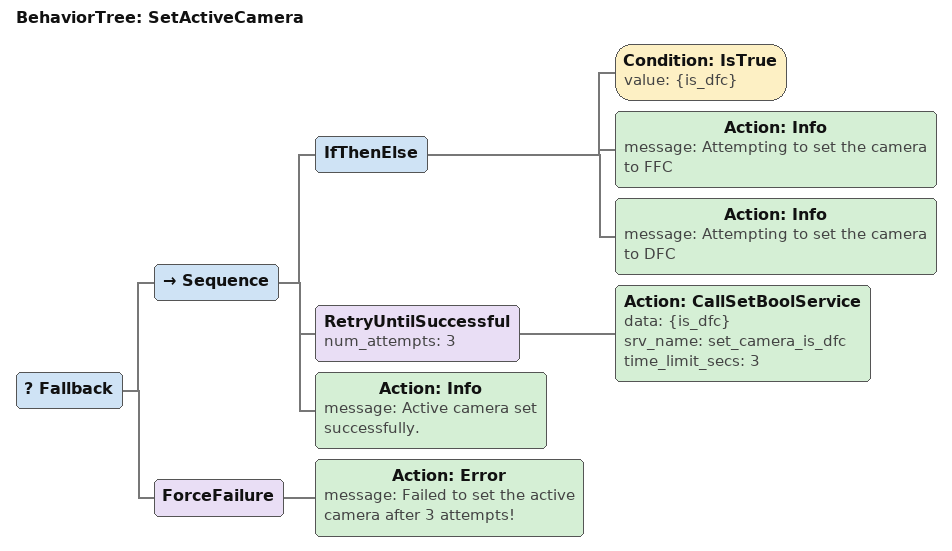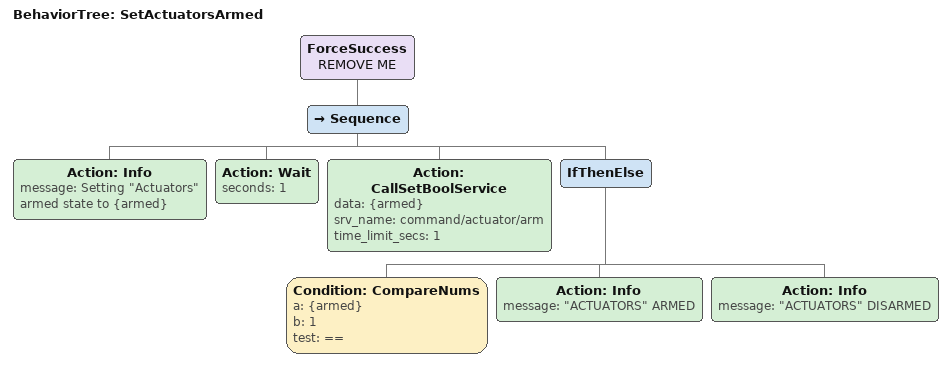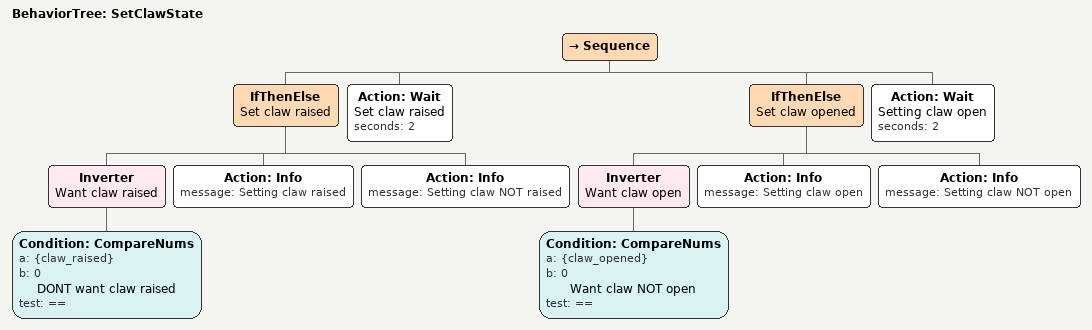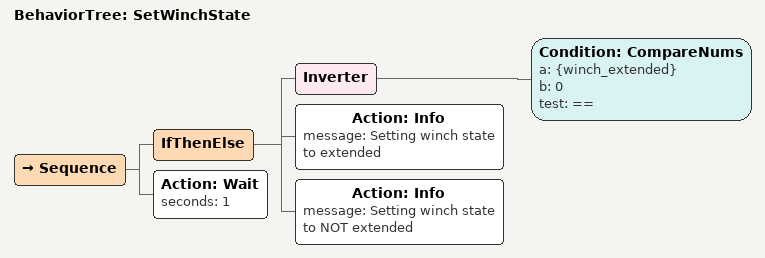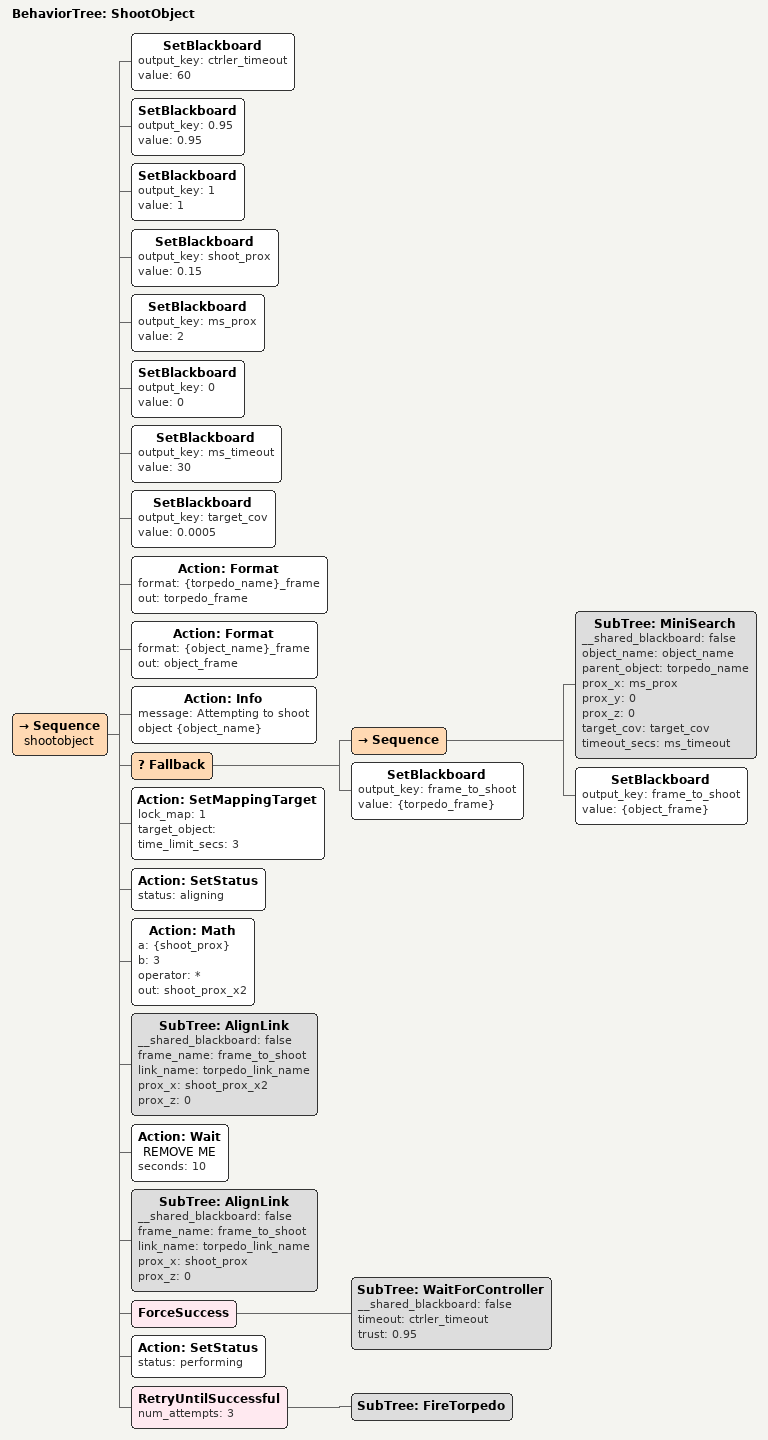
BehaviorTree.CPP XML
<BehaviorTree ID="SetActiveCamera">
    <Fallback>
        <Sequence>
            <IfThenElse>
                <Condition ID="IsTrue" value="{is_dfc}"/>
                <Action ID="Info" message="Attempting to set the camera to FFC"/>
                <Action ID="Info" message="Attempting to set the camera to DFC"/>
            </IfThenElse>
            <RetryUntilSuccessful num_attempts="3">
                <Action ID="CallSetBoolService" data="{is_dfc}" srv_name="set_camera_is_dfc" time_limit_secs="3"/>
            </RetryUntilSuccessful>
            <Action ID="Info" message="Active camera set successfully."/>
        </Sequence>
        <ForceFailure>
            <Action ID="Error" message="Failed to set the active camera after 3 attempts!"/>
        </ForceFailure>
    </Fallback>
</BehaviorTree>

<BehaviorTree ID="SetActuatorsArmed">
    <ForceSuccess name="REMOVE ME">
        <Sequence>
            <Action ID="Info" message="Setting &quot;Actuators&quot; armed state to {armed}"/>
            <Action ID="Wait" seconds="1"/>
            <Action ID="CallSetBoolService" data="{armed}" srv_name="command/actuator/arm" time_limit_secs="1"/>
            <IfThenElse>
                <Condition ID="CompareNums" a="{armed}" b="1" test="=="/>
                <Action ID="Info" message="&quot;ACTUATORS&quot; ARMED"/>
                <Action ID="Info" message="&quot;ACTUATORS&quot; DISARMED"/>
            </IfThenElse>
        </Sequence>
    </ForceSuccess>
</BehaviorTree>

<BehaviorTree ID="SetClawState">
    <Sequence>
        <IfThenElse name="Set claw raised">
            <Inverter name="Want claw raised">
                <Condition ID="CompareNums" a="{claw_raised}" b="0" name="DONT want claw raised" test="=="/>
            </Inverter>
            <Action ID="Info" message="Setting claw raised"/>
            <Action ID="Info" message="Setting claw NOT raised"/>
        </IfThenElse>
        <Action ID="Wait" name="Set claw raised" seconds="2"/>
        <IfThenElse name="Set claw opened">
            <Inverter name="Want claw open">
                <Condition ID="CompareNums" a="{claw_opened}" b="0" name="Want claw NOT open" test="=="/>
            </Inverter>
            <Action ID="Info" message="Setting claw open"/>
            <Action ID="Info" message="Setting claw NOT open"/>
        </IfThenElse>
        <Action ID="Wait" name="Setting claw open" seconds="2"/>
    </Sequence>
</BehaviorTree>

<BehaviorTree ID="SetWinchState">
    <Sequence>
        <IfThenElse>
            <Inverter>
                <Condition ID="CompareNums" a="{winch_extended}" b="0" test="=="/>
            </Inverter>
            <Action ID="Info" message="Setting winch state to extended"/>
            <Action ID="Info" message="Setting winch state to NOT extended"/>
        </IfThenElse>
        <Action ID="Wait" seconds="1"/>
    </Sequence>
</BehaviorTree>

<BehaviorTree ID="ShootObject">
    <Sequence name="shootobject">
        <SetBlackboard output_key="ctrler_timeout" value="60"/>
        <SetBlackboard output_key="0.95" value="0.95"/>
        <SetBlackboard output_key="1" value="1"/>
        <SetBlackboard output_key="shoot_prox" value="0.15"/>
        <SetBlackboard output_key="ms_prox" value="2"/>
        <SetBlackboard output_key="0" value="0"/>
        <SetBlackboard output_key="ms_timeout" value="30"/>
        <SetBlackboard output_key="target_cov" value="0.0005"/>
        <Action ID="Format" format="{torpedo_name}_frame" out="torpedo_frame"/>
        <Action ID="Format" format="{object_name}_frame" out="object_frame"/>
        <Action ID="Info" message="Attempting to shoot object {object_name}"/>
        <Fallback>
            <Sequence>
                <SubTree ID="MiniSearch" __shared_blackboard="false" object_name="object_name" parent_object="torpedo_name" prox_x="ms_prox" prox_y="0" prox_z="0" target_cov="target_cov" timeout_secs="ms_timeout"/>
                <SetBlackboard output_key="frame_to_shoot" value="{object_frame}"/>
            </Sequence>
            <SetBlackboard output_key="frame_to_shoot" value="{torpedo_frame}"/>
        </Fallback>
        <Action ID="SetMappingTarget" lock_map="1" target_object="" time_limit_secs="3"/>
        <Action ID="SetStatus" status="aligning"/>
        <Action ID="Math" a="{shoot_prox}" b="3" operator="*" out="shoot_prox_x2"/>
        <SubTree ID="AlignLink" __shared_blackboard="false" frame_name="frame_to_shoot" link_name="torpedo_link_name" prox_x="shoot_prox_x2" prox_z="0"/>
        <Action ID="Wait" name="REMOVE ME" seconds="10"/>
        <SubTree ID="AlignLink" __shared_blackboard="false" frame_name="frame_to_shoot" link_name="torpedo_link_name" prox_x="shoot_prox" prox_z="0"/>
        <ForceSuccess>
            <SubTree ID="WaitForController" __shared_blackboard="false" timeout="ctrler_timeout" trust="0.95"/>
        </ForceSuccess>
        <Action ID="SetStatus" status="performing"/>
        <RetryUntilSuccessful num_attempts="3">
            <SubTree ID="FireTorpedo"/>
        </RetryUntilSuccessful>
    </Sequence>
</BehaviorTree>
